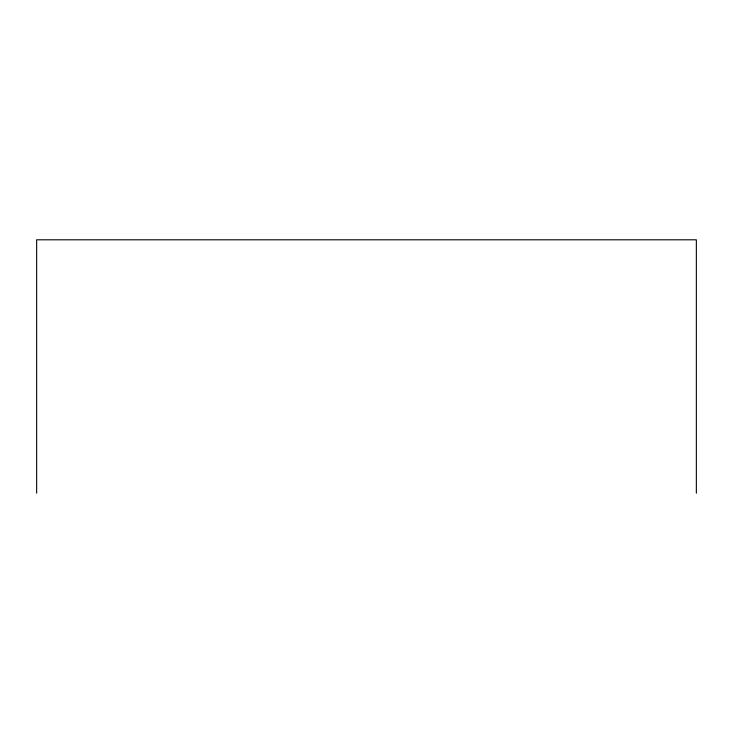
<?xml version="1.0" encoding="UTF-8"?>
<svg xmlns="http://www.w3.org/2000/svg" width="733" height="733" viewBox="0 0 733 733"><rect width="100%" height="100%" fill="white"/><g stroke="black" fill="none" stroke-linecap="round" stroke-linejoin="round"><path stroke-width="1.1" d="M696.35 493.199L696.35 239.801L36.65 239.801L36.65 493.199"/></g></svg>
